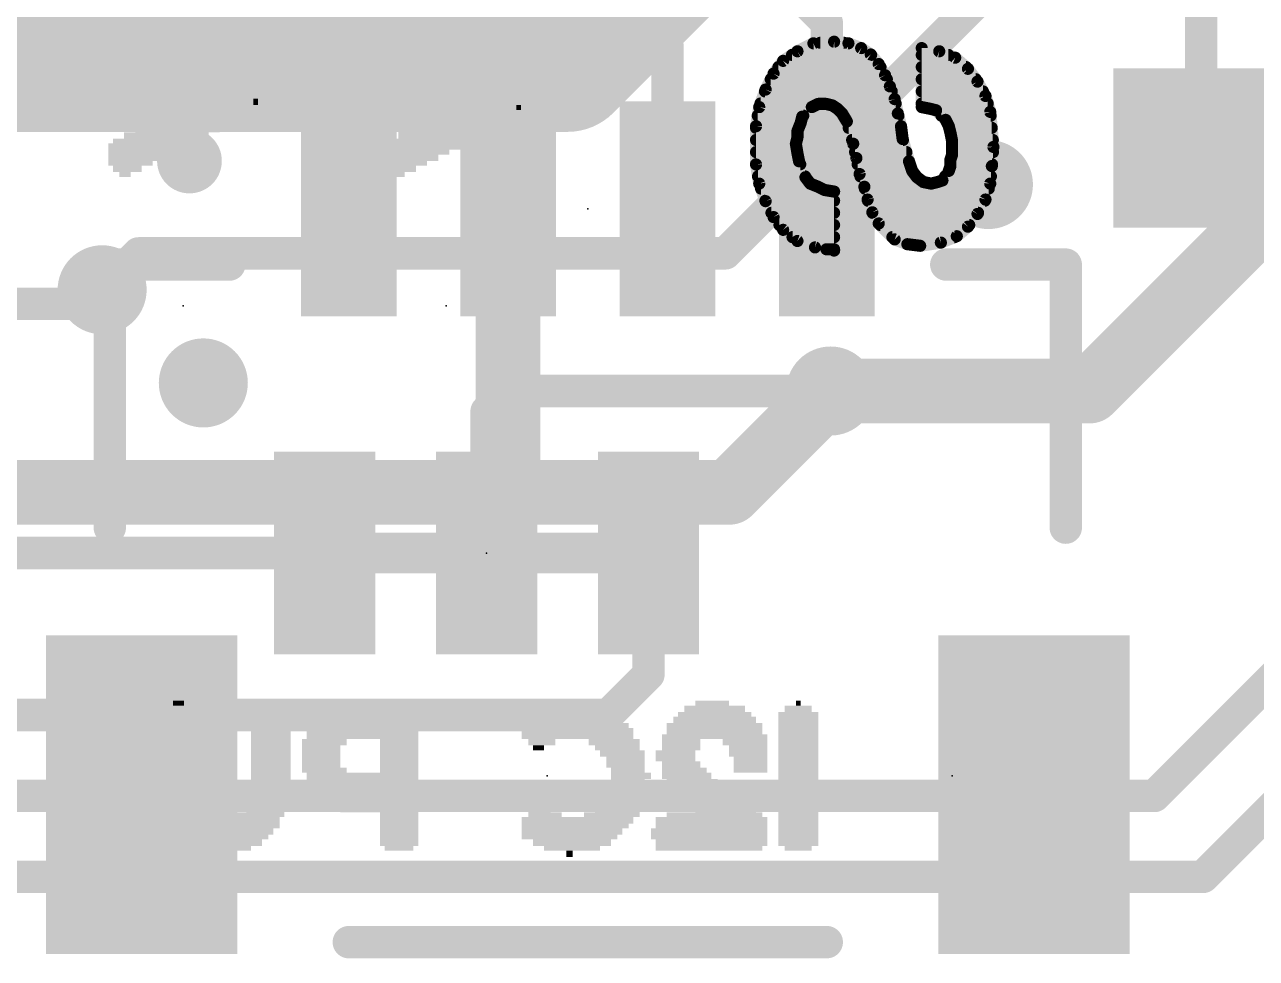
# Model space of a CAD drawing. Extents: x -29.2 to 57.4, y -20 to 37.1.
# Drawn here: x 18.31 to 26.04, y 6.6 to 12.46 of the extents above; entities that cross this region are included whole.
import ezdxf

# ---------------------------------------------------------------- set-up
doc = ezdxf.new("R2010")
doc.units = 0
for name, color, linetype in [('1', 12, 'CONTINUOUS'), ('16', 132, 'CONTINUOUS'), ('18', 110, 'CONTINUOUS'), ('21', 41, 'CONTINUOUS'), ('22', 40, 'CONTINUOUS'), ('23', 53, 'CONTINUOUS'), ('24', 53, 'CONTINUOUS'), ('51', 53, 'CONTINUOUS')]:
    doc.layers.add(name, color=color, linetype=linetype)

# ---------------------------------------------------------------- blocks, each defined once
blk = doc.blocks.new('RECT')
blk.add_solid([(-0.5, -0.5), (0.5, -0.5), (-0.5, 0.5), (0.5, 0.5)])
blk = doc.blocks.new('ROUNDV')
at = {"const_width": 0.5}
blk.add_lwpolyline([(0, -0.25, 1), (0, 0.25, 1), (0, -0.25)], format="xyb", dxfattribs=at)

msp = doc.modelspace()

# ---------------------------------------------------------------- linework, layer by layer
at = {"layer": '1'}
for points, const_width in [([(25.693, 11.684), (25.693, 13.996)], 0.2032), ([(23.344, 12.47), (22.479, 13.335)], 0.2032), ([(22.344, 12.327), (21.971, 12.7)], 0.2032), ([(23.344, 11.303), (23.344, 12.47)], 0.2032), ([(22.344, 11.303), (22.344, 12.327)], 0.2032), ([(21.344, 11.303), (21.344, 9.533)], 0.4064), ([(18.796, 10.795), (18.708, 10.707)], 0.2032), ([(18.708, 10.707), (17.78, 10.707)], 0.2032), ([(23.368, 10.16), (22.733, 9.525)], 0.4064), ([(16.3068, 9.525), (21.336, 9.525)], 0.4064), ([(21.344, 9.533), (21.336, 9.525)], 0.4064), ([(21.336, 9.525), (22.733, 9.525)], 0.4064)]:
    msp.add_lwpolyline(points, dxfattribs=dict(at, const_width=const_width))
for points, const_width in [([(23.3948, 12.47, 1), (23.2932, 12.47)], 0.1016), ([(23.3081, 12.4341, 1), (23.3799, 12.5059)], 0.1016), ([(22.3948, 12.327, 1), (22.2932, 12.327)], 0.1016), ([(22.3081, 12.2911, 1), (22.3799, 12.3629)], 0.1016), ([(25.6422, 11.684, 1), (25.7438, 11.684)], 0.1016), ([(21.4456, 11.303, 1), (21.2424, 11.303)], 0.2032), ([(22.2932, 11.303, 1), (22.3948, 11.303)], 0.1016), ([(23.2932, 11.303, 1), (23.3948, 11.303)], 0.1016), ([(18.8319, 10.7591, 1), (18.7601, 10.8309)], 0.1016), ([(18.6721, 10.7429, 1), (18.7439, 10.6711)], 0.1016), ([(18.708, 10.6562, 1), (18.708, 10.7578)], 0.1016), ([(23.4398, 10.0882, 1), (23.2962, 10.2318)], 0.2032), ([(21.336, 9.6266, 1), (21.336, 9.4234)], 0.2032), ([(21.2642, 9.5968, 1), (21.4078, 9.4532)], 0.2032), ([(21.4158, 9.4612, 1), (21.2722, 9.6048)], 0.2032), ([(21.336, 9.4234, 1), (21.336, 9.6266)], 0.2032), ([(22.6612, 9.5968, 1), (22.8048, 9.4532)], 0.2032), ([(22.733, 9.4234, 1), (22.733, 9.6266)], 0.2032), ([(21.2424, 9.533, 1), (21.4456, 9.533)], 0.2032)]:
    msp.add_lwpolyline(points, format="xyb", dxfattribs=dict(at, const_width=const_width))
at = {"layer": '16'}
for points, const_width in [([(21.717, 12.192), (22.479, 12.954)], 0.8128), ([(24.765, 13.081), (22.7076, 11.0236)], 0.2032), ([(10.033, 12.192), (21.717, 12.192)], 0.8128), ([(26.289, 11.4554), (24.9936, 10.16)], 0.4064), ([(19.0246, 11.0236), (18.796, 10.795)], 0.2032), ([(22.7076, 11.0236), (19.0246, 11.0236)], 0.2032), ([(24.9936, 10.16), (23.368, 10.16)], 0.4064), ([(21.209, 10.033), (21.336, 10.16)], 0.2032), ([(21.336, 10.16), (23.368, 10.16)], 0.2032), ([(21.209, 9.144), (21.209, 10.033)], 0.2032), ([(27.305, 9.525), (25.4, 7.62)], 0.2032), ([(27.7876, 9.1948), (25.7048, 7.112)], 0.2032), ([(17.5514, 9.144), (20.193, 9.144)], 0.2032), ([(21.209, 9.144), (20.193, 9.144)], 0.254), ([(21.209, 9.144), (20.193, 9.144)], 0.254), ([(21.209, 9.144), (20.193, 9.144)], 0.254), ([(21.209, 9.144), (22.225, 9.144)], 0.254), ([(21.209, 9.144), (22.225, 9.144)], 0.254), ([(22.225, 8.382), (22.225, 9.144)], 0.2032), ([(21.971, 8.128), (22.225, 8.382)], 0.2032), ([(16.5862, 8.128), (21.971, 8.128)], 0.2032), ([(25.4, 7.62), (16.256, 7.62)], 0.2032), ([(25.7048, 7.112), (15.875, 7.112)], 0.2032)]:
    msp.add_lwpolyline(points, dxfattribs=dict(at, const_width=const_width))
for points, const_width in [([(21.5733, 12.3357, 1), (21.8607, 12.0483)], 0.4064), ([(21.717, 11.9888, 1), (21.717, 12.3952)], 0.4064), ([(19.0246, 11.0744, 1), (19.0246, 10.9728)], 0.1016), ([(19.0605, 10.9877, 1), (18.9887, 11.0595)], 0.1016), ([(22.6717, 11.0595, 1), (22.7435, 10.9877)], 0.1016), ([(22.7076, 10.9728, 1), (22.7076, 11.0744)], 0.1016), ([(18.7601, 10.8309, 1), (18.8319, 10.7591)], 0.1016), ([(23.368, 10.2616, 1), (23.368, 10.0584)], 0.2032), ([(24.9936, 10.0584, 1), (24.9936, 10.2616)], 0.2032), ([(24.9218, 10.2318, 1), (25.0654, 10.0882)], 0.2032), ([(21.336, 10.2108, 1), (21.336, 10.1092)], 0.1016), ([(21.3719, 10.1241, 1), (21.3001, 10.1959)], 0.1016), ([(23.368, 10.1092, 1), (23.368, 10.2108)], 0.1016), ([(21.2598, 10.033, 1), (21.1582, 10.033)], 0.1016), ([(21.1731, 10.0689, 1), (21.2449, 9.9971)], 0.1016), ([(20.193, 9.2075, 1), (20.193, 9.0805)], 0.127), ([(20.193, 9.2075, 1), (20.193, 9.0805)], 0.127), ([(20.193, 9.2075, 1), (20.193, 9.0805)], 0.127), ([(20.193, 9.0932, 1), (20.193, 9.1948)], 0.1016), ([(21.209, 9.2075, 1), (21.209, 9.0805)], 0.127), ([(21.209, 9.2075, 1), (21.209, 9.0805)], 0.127), ([(21.209, 9.0805, 1), (21.209, 9.2075)], 0.127), ([(21.209, 9.0805, 1), (21.209, 9.2075)], 0.127), ([(21.209, 9.0805, 1), (21.209, 9.2075)], 0.127), ([(22.2758, 9.144, 1), (22.1742, 9.144)], 0.1016), ([(22.225, 9.0805, 1), (22.225, 9.2075)], 0.127), ([(22.225, 9.0805, 1), (22.225, 9.2075)], 0.127), ([(21.1582, 9.144, 1), (21.2598, 9.144)], 0.1016), ([(22.1742, 8.382, 1), (22.2758, 8.382)], 0.1016), ([(22.2609, 8.3461, 1), (22.1891, 8.4179)], 0.1016), ([(21.9351, 8.1639, 1), (22.0069, 8.0921)], 0.1016), ([(21.971, 8.0772, 1), (21.971, 8.1788)], 0.1016), ([(25.3641, 7.6559, 1), (25.4359, 7.5841)], 0.1016), ([(25.4, 7.5692, 1), (25.4, 7.6708)], 0.1016), ([(25.6689, 7.1479, 1), (25.7407, 7.0761)], 0.1016), ([(25.7048, 7.0612, 1), (25.7048, 7.1628)], 0.1016)]:
    msp.add_lwpolyline(points, format="xyb", dxfattribs=dict(at, const_width=const_width))
at = {"layer": '21'}
for points, const_width in [([(19.344, 11.5014, 1), (19.344, 11.7046, 1), (19.344, 11.5014)], 0.2032), ([(18.8948, 10.953, 1), (18.7932, 10.953)], 0.1016), ([(18.844, 11.0038, 1), (18.844, 10.9022)], 0.1016), ([(19.594, 10.9022, 1), (19.594, 11.0038)], 0.1016), ([(24.094, 11.0038, 1), (24.094, 10.9022)], 0.1016), ([(24.8948, 10.953, 1), (24.7932, 10.953)], 0.1016), ([(24.844, 10.9022, 1), (24.844, 11.0038)], 0.1016), ([(18.7932, 9.303, 1), (18.8948, 9.303)], 0.1016), ([(24.7932, 9.303, 1), (24.8948, 9.303)], 0.1016), ([(20.344, 6.7538, 1), (20.344, 6.6522)], 0.1016), ([(23.344, 6.6522, 1), (23.344, 6.7538)], 0.1016)]:
    msp.add_lwpolyline(points, format="xyb", dxfattribs=dict(at, const_width=const_width))
at = {"layer": '21', "const_width": 0.2032}
for points in [[(18.844, 9.303), (18.844, 10.953)], [(18.844, 10.953), (19.594, 10.953)], [(24.094, 10.953), (24.844, 10.953)], [(24.844, 10.953), (24.844, 9.303)], [(20.344, 6.703), (23.344, 6.703)]]:
    msp.add_lwpolyline(points, dxfattribs=at)
at = {"layer": '22', "const_width": 0.0762}
for points in [[(23.26, 12.341), (23.16, 12.291)], [(23.39, 12.351), (23.26, 12.341)], [(23.3042, 12.3444), (23.4494, 12.3444)], [(23.48, 12.341), (23.39, 12.351)], [(23.56, 12.311), (23.48, 12.341)], [(23.16, 12.291), (23.07, 12.231)], [(23.1258, 12.2682), (23.6223, 12.2682)], [(23.62, 12.271), (23.56, 12.311)], [(23.67, 12.211), (23.62, 12.271)], [(24.05, 12.291), (23.94, 12.311)], [(23.94, 12.311), (23.94, 11.941)], [(23.94, 12.2682), (24.107, 12.2682)], [(24.15, 12.251), (24.05, 12.291)], [(23.07, 12.231), (23.01, 12.151)], [(23.0408, 12.192), (23.6809, 12.192)], [(23.71, 12.141), (23.67, 12.211)], [(23.94, 12.192), (24.2174, 12.192)], [(24.23, 12.181), (24.15, 12.251)], [(24.29, 12.101), (24.23, 12.181)], [(23.01, 12.151), (22.96, 12.051)], [(22.9924, 12.1158), (23.7208, 12.1158)], [(23.74, 12.071), (23.71, 12.141)], [(23.94, 12.1158), (24.2789, 12.1158)], [(24.34, 12.011), (24.29, 12.101)], [(22.96, 12.051), (22.92, 11.941)], [(22.9559, 12.0396), (23.7518, 12.0396)], [(23.77, 11.991), (23.74, 12.071)], [(23.94, 12.0396), (24.3241, 12.0396)], [(22.9281, 11.9634), (23.7761, 11.9634)], [(23.25, 11.941), (23.29, 11.961)], [(23.29, 11.961), (23.34, 11.961)], [(23.34, 11.961), (23.38, 11.951)], [(23.38, 11.951), (23.41, 11.931)], [(23.79, 11.901), (23.77, 11.991)], [(23.94, 11.9634), (24.3543, 11.9634)], [(24.37, 11.911), (24.34, 12.011)], [(22.92, 11.941), (22.9, 11.821)], [(22.911, 11.8872), (23.1962, 11.8872)], [(23.18, 11.841), (23.19, 11.881)], [(23.19, 11.881), (23.25, 11.941)], [(23.41, 11.931), (23.44, 11.901)], [(23.44, 11.901), (23.47, 11.851)], [(23.4483, 11.8872), (23.7934, 11.8872)], [(23.81, 11.821), (23.79, 11.901)], [(23.94, 11.941), (23.99, 11.931)], [(23.99, 11.931), (24.03, 11.921)], [(24.03, 11.921), (24.09, 11.861)], [(24.0638, 11.8872), (24.3722, 11.8872)], [(24.39, 11.691), (24.37, 11.911)], [(22.9, 11.821), (22.9, 11.581)], [(22.9, 11.811), (23.168, 11.811)], [(23.16, 11.791), (23.18, 11.841)], [(23.16, 11.751), (23.16, 11.791)], [(23.47, 11.851), (23.51, 11.711)], [(23.4814, 11.811), (23.8113, 11.811)], [(23.82, 11.741), (23.81, 11.821)], [(24.09, 11.861), (24.11, 11.821)], [(24.11, 11.821), (24.12, 11.781)], [(24.1125, 11.811), (24.3791, 11.811)], [(22.9, 11.7348), (23.156, 11.7348)], [(23.15, 11.711), (23.16, 11.751)], [(23.5032, 11.7348), (23.8218, 11.7348)], [(23.86, 11.601), (23.82, 11.741)], [(24.12, 11.781), (24.13, 11.731)], [(24.1292, 11.7348), (24.386, 11.7348)], [(24.13, 11.731), (24.13, 11.641)], [(22.9, 11.6586), (23.1587, 11.6586)], [(23.16, 11.651), (23.15, 11.711)], [(23.17, 11.601), (23.16, 11.651)], [(23.51, 11.711), (23.53, 11.621)], [(23.5216, 11.6586), (23.8435, 11.6586)], [(24.13, 11.641), (24.12, 11.611)], [(24.13, 11.6586), (24.3873, 11.6586)], [(24.38, 11.571), (24.39, 11.691)], [(22.9, 11.5824), (23.1774, 11.5824)], [(22.9, 11.581), (22.92, 11.461)], [(23.21, 11.501), (23.17, 11.601)], [(23.53, 11.621), (23.55, 11.521)], [(23.5377, 11.5824), (23.8662, 11.5824)], [(23.88, 11.541), (23.86, 11.601)], [(24.12, 11.571), (24.11, 11.541)], [(24.12, 11.611), (24.12, 11.571)], [(24.12, 11.5824), (24.381, 11.5824)], [(24.37, 11.461), (24.38, 11.571)], [(22.9125, 11.5062), (23.2079, 11.5062)], [(23.24, 11.461), (23.21, 11.501)], [(23.55, 11.521), (23.58, 11.441)], [(23.5556, 11.5062), (23.9061, 11.5062)], [(23.91, 11.501), (23.88, 11.541)], [(23.95, 11.471), (23.91, 11.501)], [(24.07, 11.481), (24.04, 11.471)], [(24.11, 11.541), (24.07, 11.481)], [(24.0868, 11.5062), (24.3741, 11.5062)], [(22.92, 11.461), (22.96, 11.351)], [(22.9313, 11.43), (23.312, 11.43)], [(23.29, 11.441), (23.24, 11.461)], [(23.33, 11.421), (23.29, 11.441)], [(23.39, 11.411), (23.33, 11.421)], [(23.39, 11.041), (23.39, 11.411)], [(23.58, 11.441), (23.6, 11.361)], [(23.5828, 11.43), (24.3607, 11.43)], [(24, 11.461), (23.95, 11.471)], [(24.04, 11.471), (24, 11.461)], [(24.34, 11.361), (24.37, 11.461)], [(22.959, 11.3538), (23.39, 11.3538)], [(22.96, 11.351), (23.01, 11.251)], [(23.6, 11.361), (23.63, 11.281)], [(23.6027, 11.3538), (24.336, 11.3538)], [(24.29, 11.271), (24.34, 11.361)], [(22.9967, 11.2776), (23.39, 11.2776)], [(23.01, 11.251), (23.07, 11.171)], [(23.63, 11.281), (23.67, 11.211)], [(23.6319, 11.2776), (24.2937, 11.2776)], [(24.23, 11.191), (24.29, 11.271)], [(23.0472, 11.2014), (23.39, 11.2014)], [(23.67, 11.211), (23.77, 11.111)], [(23.6796, 11.2014), (24.2378, 11.2014)], [(24.16, 11.131), (24.23, 11.191)], [(23.07, 11.171), (23.16, 11.101)], [(23.1289, 11.1252), (23.39, 11.1252)], [(23.16, 11.101), (23.27, 11.061)], [(23.7558, 11.1252), (24.1455, 11.1252)], [(23.77, 11.111), (23.85, 11.081)], [(24.06, 11.091), (24.16, 11.131)], [(23.27, 11.061), (23.39, 11.041)], [(23.342, 11.049), (23.39, 11.049)], [(23.85, 11.081), (23.93, 11.071)], [(23.93, 11.071), (24.06, 11.091)]]:
    msp.add_lwpolyline(points, dxfattribs=at)
at = {"layer": '22', "const_width": 0.0381}
for points in [[(23.2585, 12.36, 1), (23.2615, 12.322)], [(23.2685, 12.324, 1), (23.2515, 12.358)], [(23.3042, 12.3635, 1), (23.3042, 12.3254)], [(23.3921, 12.3699, 1), (23.3879, 12.3321)], [(23.3915, 12.332, 1), (23.3885, 12.37)], [(23.4494, 12.3254, 1), (23.4494, 12.3635)], [(23.4867, 12.3588, 1), (23.4733, 12.3232)], [(23.4779, 12.3221, 1), (23.4821, 12.3599)], [(23.1258, 12.2873, 1), (23.1258, 12.2492)], [(23.1515, 12.308, 1), (23.1685, 12.274)], [(23.1706, 12.2751, 1), (23.1494, 12.3069)], [(23.5706, 12.3269, 1), (23.5494, 12.2951)], [(23.5533, 12.2932, 1), (23.5667, 12.3288)], [(23.6346, 12.2832, 1), (23.6054, 12.2588)], [(23.6094, 12.2551, 1), (23.6306, 12.2869)], [(23.6223, 12.2492, 1), (23.6223, 12.2873)], [(23.9434, 12.3297, 1), (23.9366, 12.2923)], [(23.9591, 12.311, 1), (23.921, 12.311)], [(23.94, 12.2873, 1), (23.94, 12.2492)], [(24.0571, 12.3087, 1), (24.0429, 12.2733)], [(24.0466, 12.2723, 1), (24.0534, 12.3097)], [(24.107, 12.2492, 1), (24.107, 12.2873)], [(23.0408, 12.2111, 1), (23.0408, 12.173)], [(23.0594, 12.2469, 1), (23.0806, 12.2151)], [(23.0852, 12.2196, 1), (23.0548, 12.2424)], [(23.6865, 12.2205, 1), (23.6535, 12.2015)], [(23.6554, 12.1988, 1), (23.6846, 12.2232)], [(23.6809, 12.173, 1), (23.6809, 12.2111)], [(23.94, 12.2111, 1), (23.94, 12.173)], [(24.1625, 12.2653, 1), (24.1375, 12.2367)], [(24.1429, 12.2333, 1), (24.1571, 12.2687)], [(24.2452, 12.1924, 1), (24.2148, 12.1696)], [(24.2174, 12.173, 1), (24.2174, 12.2111)], [(22.9924, 12.1349, 1), (22.9924, 12.0968)], [(22.9948, 12.1624, 1), (23.0252, 12.1396)], [(23.027, 12.1425, 1), (22.993, 12.1595)], [(23.7275, 12.1485, 1), (23.6925, 12.1335)], [(23.6935, 12.1315, 1), (23.7265, 12.1505)], [(23.7208, 12.0968, 1), (23.7208, 12.1349)], [(23.94, 12.1349, 1), (23.94, 12.0968)], [(24.2175, 12.1667, 1), (24.2425, 12.1953)], [(24.3067, 12.1103, 1), (24.2733, 12.0917)], [(24.2789, 12.0968, 1), (24.2789, 12.1349)], [(22.9559, 12.0587, 1), (22.9559, 12.0206)], [(22.943, 12.0595, 1), (22.977, 12.0425)], [(22.9779, 12.0445, 1), (22.9421, 12.0575)], [(23.7578, 12.0777, 1), (23.7222, 12.0643)], [(23.7225, 12.0635, 1), (23.7575, 12.0785)], [(23.7518, 12.0206, 1), (23.7518, 12.0587)], [(23.94, 12.0587, 1), (23.94, 12.0206)], [(24.2748, 12.0896, 1), (24.3052, 12.1124)], [(24.3241, 12.0206, 1), (24.3241, 12.0587)], [(22.9281, 11.9825, 1), (22.9281, 11.9444)], [(23.29, 11.9801, 1), (23.29, 11.942)], [(23.2985, 11.944, 1), (23.2815, 11.978)], [(23.3446, 11.9795, 1), (23.3354, 11.9425)], [(23.34, 11.942, 1), (23.34, 11.9801)], [(23.3906, 11.9669, 1), (23.3694, 11.9351)], [(23.3754, 11.9325, 1), (23.3846, 11.9695)], [(23.7886, 11.9951, 1), (23.7514, 11.9869)], [(23.7522, 11.9843, 1), (23.7878, 11.9977)], [(23.7761, 11.9444, 1), (23.7761, 11.9825)], [(23.94, 11.9825, 1), (23.94, 11.9444)], [(24.3582, 12.0165, 1), (24.3218, 12.0055)], [(24.3233, 12.0017, 1), (24.3567, 12.0203)], [(24.3543, 11.9444, 1), (24.3543, 11.9825)], [(22.911, 11.9063, 1), (22.911, 11.8681)], [(22.9021, 11.9475, 1), (22.9379, 11.9345)], [(22.9388, 11.9379, 1), (22.9012, 11.9441)], [(23.1765, 11.8945, 1), (23.2035, 11.8675)], [(23.2085, 11.8764, 1), (23.1715, 11.8856)], [(23.1962, 11.8681, 1), (23.1962, 11.9063)], [(23.2415, 11.958, 1), (23.2585, 11.924)], [(23.2635, 11.9275, 1), (23.2365, 11.9545)], [(23.4235, 11.9445, 1), (23.3965, 11.9175)], [(23.3994, 11.9151, 1), (23.4206, 11.9469)], [(23.4563, 11.9108, 1), (23.4237, 11.8912)], [(23.4265, 11.8875, 1), (23.4535, 11.9145)], [(23.4483, 11.9063, 1), (23.4483, 11.8681)], [(23.8085, 11.9056, 1), (23.7715, 11.8964)], [(23.7714, 11.8969, 1), (23.8086, 11.9051)], [(23.7934, 11.8681, 1), (23.7934, 11.9063)], [(23.9437, 11.9597, 1), (23.9363, 11.9223)], [(23.921, 11.941, 1), (23.9591, 11.941)], [(23.9946, 11.9495, 1), (23.9854, 11.9125)], [(23.9863, 11.9123, 1), (23.9937, 11.9497)], [(24.0435, 11.9345, 1), (24.0165, 11.9075)], [(24.0254, 11.9025, 1), (24.0346, 11.9395)], [(24.0638, 11.9063, 1), (24.0638, 11.8681)], [(24.389, 11.9127, 1), (24.351, 11.9093)], [(24.3518, 11.9055, 1), (24.3882, 11.9165)], [(24.3722, 11.8681, 1), (24.3722, 11.9063)], [(22.9, 11.83, 1), (22.9, 11.7919)], [(22.8812, 11.8241, 1), (22.9188, 11.8179)], [(22.9191, 11.821, 1), (22.881, 11.821)], [(23.1791, 11.791, 1), (23.141, 11.791)], [(23.1615, 11.8456, 1), (23.1985, 11.8364)], [(23.1977, 11.8339, 1), (23.1623, 11.8481)], [(23.168, 11.7919, 1), (23.168, 11.83)], [(23.4883, 11.8562, 1), (23.4517, 11.8458)], [(23.4537, 11.8412, 1), (23.4863, 11.8608)], [(23.4814, 11.83, 1), (23.4814, 11.7919)], [(23.8289, 11.8234, 1), (23.7911, 11.8186)], [(23.7915, 11.8164, 1), (23.8285, 11.8256)], [(23.8113, 11.7919, 1), (23.8113, 11.83)], [(24.107, 11.8695, 1), (24.073, 11.8525)], [(24.0765, 11.8475, 1), (24.1035, 11.8745)], [(24.1285, 11.8256, 1), (24.0915, 11.8164)], [(24.093, 11.8125, 1), (24.127, 11.8295)], [(24.1125, 11.83, 1), (24.1125, 11.7919)], [(24.3791, 11.7919, 1), (24.3791, 11.83)], [(22.9, 11.7538, 1), (22.9, 11.7157)], [(23.1423, 11.7981, 1), (23.1777, 11.7839)], [(23.141, 11.751, 1), (23.1791, 11.751)], [(23.1785, 11.7464, 1), (23.1415, 11.7556)], [(23.156, 11.7157, 1), (23.156, 11.7538)], [(23.5032, 11.7538, 1), (23.5032, 11.7157)], [(23.8383, 11.7462, 1), (23.8017, 11.7358)], [(23.8011, 11.7386, 1), (23.8389, 11.7434)], [(23.8218, 11.7157, 1), (23.8218, 11.7538)], [(24.1387, 11.7847, 1), (24.1013, 11.7773)], [(24.1015, 11.7764, 1), (24.1385, 11.7856)], [(24.1292, 11.7538, 1), (24.1292, 11.7157)], [(24.1491, 11.731, 1), (24.111, 11.731)], [(24.1113, 11.7273, 1), (24.1487, 11.7347)], [(24.386, 11.7157, 1), (24.386, 11.7538)], [(22.9, 11.6776, 1), (22.9, 11.6395)], [(23.1688, 11.7141, 1), (23.1312, 11.7079)], [(23.1315, 11.7156, 1), (23.1685, 11.7064)], [(23.1787, 11.6547, 1), (23.1413, 11.6473)], [(23.1587, 11.6395, 1), (23.1587, 11.6776)], [(23.5286, 11.7151, 1), (23.4914, 11.7069)], [(23.4917, 11.7058, 1), (23.5283, 11.7162)], [(23.5216, 11.6776, 1), (23.5216, 11.6395)], [(23.8435, 11.6395, 1), (23.8435, 11.6776)], [(24.13, 11.6776, 1), (24.13, 11.6395)], [(24.1481, 11.635, 1), (24.1119, 11.647)], [(24.371, 11.6893, 1), (24.409, 11.6927)], [(24.409, 11.6894, 1), (24.371, 11.6926)], [(24.3873, 11.6395, 1), (24.3873, 11.6776)], [(22.9, 11.6014, 1), (22.9, 11.5633)], [(22.9188, 11.5841, 1), (22.8812, 11.5779)], [(22.881, 11.581, 1), (22.9191, 11.581)], [(23.1412, 11.6479, 1), (23.1788, 11.6541)], [(23.1877, 11.6081, 1), (23.1523, 11.5939)], [(23.1513, 11.5973, 1), (23.1887, 11.6047)], [(23.1774, 11.5633, 1), (23.1774, 11.6014)], [(23.5487, 11.6247, 1), (23.5113, 11.6173)], [(23.5114, 11.6169, 1), (23.5486, 11.6251)], [(23.5377, 11.6014, 1), (23.5377, 11.5633)], [(23.8781, 11.607, 1), (23.8419, 11.595)], [(23.8417, 11.5958, 1), (23.8783, 11.6062)], [(23.8662, 11.5633, 1), (23.8662, 11.6014)], [(24.1391, 11.611, 1), (24.101, 11.611)], [(24.1019, 11.617, 1), (24.1381, 11.605)], [(24.12, 11.6014, 1), (24.12, 11.5633)], [(24.1381, 11.565, 1), (24.1019, 11.577)], [(24.111, 11.641, 1), (24.1491, 11.641)], [(24.399, 11.5693, 1), (24.361, 11.5727)], [(24.381, 11.5633, 1), (24.381, 11.6014)], [(22.9125, 11.5252, 1), (22.9125, 11.4871)], [(23.2252, 11.5124, 1), (23.1948, 11.4896)], [(23.1923, 11.4939, 1), (23.2277, 11.5081)], [(23.2079, 11.4871, 1), (23.2079, 11.5252)], [(23.5678, 11.5277, 1), (23.5322, 11.5143)], [(23.5313, 11.5173, 1), (23.5687, 11.5247)], [(23.5556, 11.5252, 1), (23.5556, 11.4871)], [(23.8952, 11.5524, 1), (23.8648, 11.5296)], [(23.8619, 11.535, 1), (23.8981, 11.547)], [(23.9214, 11.5162, 1), (23.8986, 11.4858)], [(23.8948, 11.4896, 1), (23.9252, 11.5124)], [(23.9061, 11.4871, 1), (23.9061, 11.5252)], [(24.076, 11.4629, 1), (24.064, 11.4991)], [(24.0868, 11.5252, 1), (24.0868, 11.4871)], [(24.0919, 11.547, 1), (24.1281, 11.535)], [(24.1259, 11.5304, 1), (24.0941, 11.5516)], [(24.101, 11.571, 1), (24.1391, 11.571)], [(24.361, 11.5726, 1), (24.399, 11.5694)], [(24.3741, 11.4871, 1), (24.3741, 11.5252)], [(22.9379, 11.4675, 1), (22.9021, 11.4545)], [(22.9012, 11.4579, 1), (22.9388, 11.4641)], [(22.9313, 11.449, 1), (22.9313, 11.4109)], [(23.2471, 11.4787, 1), (23.2329, 11.4433)], [(23.2248, 11.4496, 1), (23.2552, 11.4724)], [(23.2985, 11.458, 1), (23.2815, 11.424)], [(23.2829, 11.4233, 1), (23.2971, 11.4587)], [(23.3331, 11.4398, 1), (23.3269, 11.4022)], [(23.312, 11.4109, 1), (23.312, 11.449)], [(23.3215, 11.404, 1), (23.3385, 11.438)], [(23.4091, 11.411, 1), (23.371, 11.411)], [(23.3869, 11.3922, 1), (23.3931, 11.4298)], [(23.5985, 11.4456, 1), (23.5615, 11.4364)], [(23.5622, 11.4343, 1), (23.5978, 11.4477)], [(23.5828, 11.449, 1), (23.5828, 11.4109)], [(23.9537, 11.4897, 1), (23.9463, 11.4523)], [(23.9386, 11.4558, 1), (23.9614, 11.4862)], [(23.9954, 11.4795, 1), (24.0046, 11.4425)], [(23.9963, 11.4423, 1), (24.0037, 11.4797)], [(24.034, 11.4891, 1), (24.046, 11.4529)], [(24.0446, 11.4525, 1), (24.0354, 11.4895)], [(24.0541, 11.4916, 1), (24.0859, 11.4704)], [(24.351, 11.4627, 1), (24.389, 11.4593)], [(24.3882, 11.4555, 1), (24.3518, 11.4665)], [(24.3607, 11.4109, 1), (24.3607, 11.449)], [(22.959, 11.3728, 1), (22.959, 11.3347)], [(22.977, 11.3595, 1), (22.943, 11.3425)], [(22.9421, 11.3445, 1), (22.9779, 11.3575)], [(23.39, 11.3347, 1), (23.39, 11.3728)], [(23.6178, 11.3677, 1), (23.5822, 11.3543)], [(23.5815, 11.3564, 1), (23.6185, 11.3656)], [(23.6027, 11.3728, 1), (23.6027, 11.3347)], [(24.3218, 11.3665, 1), (24.3582, 11.3555)], [(24.3567, 11.3517, 1), (24.3233, 11.3703)], [(24.336, 11.3347, 1), (24.336, 11.3728)], [(22.9967, 11.2967, 1), (22.9967, 11.2586)], [(23.0252, 11.2624, 1), (22.9948, 11.2396)], [(23.39, 11.2586, 1), (23.39, 11.2967)], [(23.6465, 11.2905, 1), (23.6135, 11.2715)], [(23.6122, 11.2743, 1), (23.6478, 11.2877)], [(23.6319, 11.2967, 1), (23.6319, 11.2586)], [(24.2733, 11.2803, 1), (24.3067, 11.2617)], [(24.3052, 11.2596, 1), (24.2748, 11.2824)], [(24.2937, 11.2586, 1), (24.2937, 11.2967)], [(22.993, 11.2425, 1), (23.027, 11.2595)], [(23.0472, 11.2205, 1), (23.0472, 11.1824)], [(23.39, 11.1824, 1), (23.39, 11.2205)], [(23.6835, 11.2245, 1), (23.6565, 11.1975)], [(23.6535, 11.2015, 1), (23.6865, 11.2205)], [(23.6796, 11.2205, 1), (23.6796, 11.1824)], [(24.2148, 11.2024, 1), (24.2452, 11.1796)], [(24.2424, 11.1765, 1), (24.2176, 11.2055)], [(24.2378, 11.1824, 1), (24.2378, 11.2205)], [(23.0817, 11.186, 1), (23.0583, 11.156)], [(23.0548, 11.1596, 1), (23.0852, 11.1824)], [(23.1289, 11.1443, 1), (23.1289, 11.1062)], [(23.1665, 11.1189, 1), (23.1535, 11.0831)], [(23.1483, 11.086, 1), (23.1717, 11.116)], [(23.39, 11.1062, 1), (23.39, 11.1443)], [(23.7558, 11.1443, 1), (23.7558, 11.1062)], [(23.7767, 11.1288, 1), (23.7633, 11.0932)], [(23.7565, 11.0975, 1), (23.7835, 11.1245)], [(24.1476, 11.1455, 1), (24.1724, 11.1165)], [(24.1455, 11.1062, 1), (24.1455, 11.1443)], [(24.1671, 11.1133, 1), (24.1529, 11.1487)], [(23.2731, 11.0798, 1), (23.2669, 11.0422)], [(23.2635, 11.0431, 1), (23.2765, 11.0789)], [(23.342, 11.0681, 1), (23.342, 11.03)], [(23.371, 11.041, 1), (23.4091, 11.041)], [(23.3869, 11.0222, 1), (23.3931, 11.0598)], [(23.39, 11.03, 1), (23.39, 11.0681)], [(23.8524, 11.0999, 1), (23.8476, 11.0621)], [(23.8433, 11.0632, 1), (23.8567, 11.0988)], [(23.9271, 11.0898, 1), (23.9329, 11.0522)], [(23.9276, 11.0521, 1), (23.9324, 11.0899)], [(24.0529, 11.1087, 1), (24.0671, 11.0733)], [(24.0629, 11.0722, 1), (24.0571, 11.1098)]]:
    msp.add_lwpolyline(points, format="xyb", dxfattribs=at)
at = {"layer": '23'}
msp.add_point((21.844, 11.303), dxfattribs=at)
at = {"layer": '24'}
for p in [(19.304, 10.6934), (20.955, 10.6934), (21.209, 9.144), (21.59, 7.747), (24.13, 7.747)]:
    msp.add_point(p, dxfattribs=at)

# ---------------------------------------------------------------- block references
at = {"layer": '1', "xscale": 1.1, "rotation": 180}
msp.add_blockref('RECT', (25.693, 11.684), dxfattribs=at)
at = {"layer": '1'}
for p, xscale, yscale in [((20.344, 11.303), 0.6, 1.35), ((21.344, 11.303), 0.6, 1.35), ((22.344, 11.303), 0.6, 1.35), ((23.344, 11.303), 0.6, 1.35), ((19.044, 7.628), 1.2, 2), ((24.644, 7.628), 1.2, 2)]:
    msp.add_blockref('RECT', p, dxfattribs=dict(at, xscale=xscale, yscale=yscale))
at = {"layer": '16', "xscale": 0.635, "yscale": 1.27}
for p in [(20.193, 9.144), (21.209, 9.144), (22.225, 9.144)]:
    msp.add_blockref('RECT', p, dxfattribs=at)
at = {"layer": '18', "xscale": 0.5588, "yscale": 0.5588}
for p in [(24.3586, 11.4554), (24.3586, 11.4554), (18.796, 10.795), (18.796, 10.795), (19.431, 10.2108), (19.431, 10.2108), (23.368, 10.16), (23.368, 10.16)]:
    msp.add_blockref('ROUNDV', p, dxfattribs=at)
at = {"layer": '22'}
for p, xscale, yscale, rotation in [((18.849, 12.3034), 0.14, 0.03, 90), ((18.884, 12.3234), 0.24, 0.04, 90), ((18.919, 12.3234), 0.24, 0.03, 90), ((18.954, 12.3034), 0.28, 0.04, 90), ((18.989, 12.2884), 0.25, 0.03, 90), ((19.024, 11.9734), 0.88, 0.04, 90), ((19.059, 11.9734), 0.8, 0.03, 90), ((19.094, 11.9734), 0.8, 0.04, 90), ((20.5, 12.2884), 0.17, 0.03, 90), ((20.535, 12.3084), 0.21, 0.04, 90), ((20.57, 12.2884), 0.25, 0.03, 90), ((20.605, 12.2884), 0.25, 0.04, 90), ((20.64, 12.2734), 0.28, 0.03, 90), ((20.675, 11.9384), 0.87, 0.04, 90), ((20.71, 11.9534), 0.84, 0.03, 90), ((19.129, 11.9734), 0.74, 0.03, 90), ((19.164, 11.9734), 0.74, 0.04, 90), ((19.199, 11.9734), 0.66, 0.03, 90), ((19.234, 12.1834), 0.24, 0.04, 90), ((20.745, 11.9384), 0.81, 0.04, 90), ((20.78, 11.9584), 0.77, 0.03, 90), ((20.815, 11.9384), 0.73, 0.04, 90), ((20.85, 11.9534), 0.7, 0.03, 90), ((19.269, 12.1484), 0.25, 0.03, 90), ((19.304, 12.1484), 0.25, 0.04, 90), ((19.339, 12.1334), 0.28, 0.03, 90), ((19.374, 11.9734), 0.52, 0.04, 90), ((19.409, 11.9884), 0.49, 0.03, 90), ((20.885, 12.1484), 0.25, 0.04, 90), ((20.92, 12.1334), 0.28, 0.03, 90), ((20.955, 12.1134), 0.24, 0.04, 90), ((20.99, 12.0934), 0.28, 0.03, 90), ((19.444, 11.9734), 0.46, 0.04, 90), ((19.479, 11.9934), 0.42, 0.03, 90), ((19.514, 11.9734), 0.38, 0.04, 90), ((19.549, 11.9884), 0.35, 0.03, 90), ((21.025, 11.9384), 0.53, 0.04, 90), ((21.06, 11.9584), 0.49, 0.03, 90), ((21.095, 11.9384), 0.45, 0.04, 90), ((21.13, 11.9534), 0.42, 0.03, 90), ((19.584, 11.9734), 0.32, 0.04, 90), ((19.619, 11.9934), 0.28, 0.03, 90), ((19.654, 11.9734), 0.24, 0.04, 90), ((19.689, 11.9884), 0.21, 0.03, 90), ((19.724, 11.9734), 0.18, 0.04, 90), ((21.165, 11.9384), 0.39, 0.04, 90), ((21.2, 11.9584), 0.35, 0.03, 90), ((21.235, 11.9384), 0.31, 0.04, 90), ((21.27, 11.9534), 0.28, 0.03, 90), ((21.305, 11.9384), 0.25, 0.04, 90), ((21.34, 11.9584), 0.21, 0.03, 90), ((19.759, 11.9734), 0.04, 0.03, 90), ((21.375, 11.9384), 0.17, 0.04, 90), ((19.234, 11.7834), 0.28, 0.04, 90), ((19.269, 11.7984), 0.25, 0.03, 90), ((19.304, 11.8134), 0.28, 0.04, 90), ((19.339, 11.8334), 0.24, 0.03, 90), ((20.955, 11.7834), 0.28, 0.04, 90), ((20.99, 11.7984), 0.25, 0.03, 90), ((21.41, 11.9384), 0.03, 0.03, 90), ((20.885, 11.7434), 0.28, 0.04, 90), ((20.92, 11.7634), 0.24, 0.03, 90), ((18.954, 11.6434), 0.28, 0.04, 90), ((18.989, 11.6584), 0.25, 0.03, 90), ((18.849, 11.6434), 0.14, 0.03, 90), ((18.884, 11.6384), 0.21, 0.04, 90), ((18.919, 11.6234), 0.24, 0.03, 90), ((20.5, 11.6034), 0.14, 0.03, 90), ((20.535, 11.6084), 0.21, 0.04, 90), ((20.57, 11.5884), 0.25, 0.03, 90), ((20.605, 11.6234), 0.24, 0.04, 90), ((20.64, 11.6234), 0.24, 0.03, 90), ((19.275, 8.202), 0.07, 0.03, 180), ((19.855, 8.202), 0.11, 0.03, 180), ((20.52, 8.202), 0.32, 0.03, 180), ((21.73, 8.202), 0.18, 0.03, 180), ((22.625, 8.202), 0.21, 0.03, 180), ((23.165, 8.202), 0.03, 0.03, 180), ((19.26, 8.132), 0.24, 0.03, 180), ((19.275, 8.167), 0.21, 0.04, 180), ((19.855, 8.132), 0.25, 0.03, 180), ((19.855, 8.167), 0.17, 0.04, 180), ((20.485, 8.132), 0.59, 0.03, 180), ((20.505, 8.167), 0.49, 0.04, 180), ((21.73, 8.132), 0.52, 0.03, 180), ((21.73, 8.167), 0.38, 0.04, 180), ((22.64, 8.132), 0.46, 0.03, 180), ((22.64, 8.167), 0.38, 0.04, 180), ((23.165, 8.132), 0.25, 0.03, 180), ((23.165, 8.167), 0.17, 0.04, 180), ((19.26, 8.097), 0.24, 0.04, 180), ((19.26, 8.062), 0.24, 0.03, 180), ((19.26, 8.027), 0.24, 0.04, 180), ((19.855, 8.097), 0.25, 0.04, 180), ((19.855, 8.062), 0.25, 0.03, 180), ((19.855, 8.027), 0.25, 0.04, 180), ((20.43, 8.027), 0.7, 0.04, 180), ((20.45, 8.062), 0.66, 0.03, 180), ((20.465, 8.097), 0.63, 0.04, 180), ((21.745, 8.097), 0.63, 0.04, 180), ((21.765, 8.062), 0.67, 0.03, 180), ((21.78, 8.027), 0.7, 0.04, 180), ((22.64, 8.062), 0.6, 0.03, 180), ((22.64, 8.027), 0.6, 0.04, 180), ((22.64, 8.097), 0.52, 0.04, 180), ((23.165, 8.097), 0.25, 0.04, 180), ((23.165, 8.062), 0.25, 0.03, 180), ((23.165, 8.027), 0.25, 0.04, 180), ((19.26, 7.992), 0.24, 0.03, 180), ((19.26, 7.957), 0.24, 0.04, 180), ((19.855, 7.992), 0.25, 0.03, 180), ((19.855, 7.957), 0.25, 0.04, 180), ((20.19, 7.957), 0.28, 0.04, 180), ((20.43, 7.992), 0.7, 0.03, 180), ((20.66, 7.957), 0.24, 0.04, 180), ((21.78, 7.992), 0.7, 0.03, 180), ((21.555, 7.957), 0.17, 0.04, 180), ((22.01, 7.957), 0.32, 0.04, 180), ((22.64, 7.992), 0.66, 0.03, 180), ((22.43, 7.957), 0.24, 0.04, 180), ((22.83, 7.957), 0.28, 0.04, 180), ((23.165, 7.992), 0.25, 0.03, 180), ((23.165, 7.957), 0.25, 0.04, 180), ((19.26, 7.922), 0.24, 0.03, 180), ((19.26, 7.887), 0.24, 0.04, 180), ((19.855, 7.922), 0.25, 0.03, 180), ((19.855, 7.887), 0.25, 0.04, 180), ((20.17, 7.922), 0.24, 0.03, 180), ((20.17, 7.887), 0.24, 0.04, 180), ((20.66, 7.922), 0.24, 0.03, 180), ((20.66, 7.887), 0.24, 0.04, 180), ((21.535, 7.922), 0.07, 0.03, 180), ((22.03, 7.922), 0.28, 0.03, 180), ((22.06, 7.887), 0.28, 0.04, 180), ((22.395, 7.887), 0.25, 0.04, 180), ((22.43, 7.922), 0.24, 0.03, 180), ((22.85, 7.922), 0.24, 0.03, 180), ((22.85, 7.887), 0.24, 0.04, 180), ((23.165, 7.922), 0.25, 0.03, 180), ((23.165, 7.887), 0.25, 0.04, 180), ((19.26, 7.852), 0.24, 0.03, 180), ((19.26, 7.817), 0.24, 0.04, 180), ((19.855, 7.852), 0.25, 0.03, 180), ((19.855, 7.817), 0.25, 0.04, 180), ((20.17, 7.852), 0.24, 0.03, 180), ((20.17, 7.817), 0.24, 0.04, 180), ((20.66, 7.852), 0.24, 0.03, 180), ((20.66, 7.817), 0.24, 0.04, 180), ((22.08, 7.852), 0.24, 0.03, 180), ((22.08, 7.817), 0.24, 0.04, 180), ((22.395, 7.852), 0.25, 0.03, 180), ((22.43, 7.817), 0.24, 0.04, 180), ((22.865, 7.852), 0.21, 0.03, 180), ((22.865, 7.817), 0.21, 0.04, 180), ((23.165, 7.852), 0.25, 0.03, 180), ((23.165, 7.817), 0.25, 0.04, 180), ((19.26, 7.782), 0.24, 0.03, 180), ((19.26, 7.747), 0.24, 0.04, 180), ((19.855, 7.782), 0.25, 0.03, 180), ((19.855, 7.747), 0.25, 0.04, 180), ((20.19, 7.782), 0.28, 0.03, 180), ((20.43, 7.747), 0.7, 0.04, 180), ((20.66, 7.782), 0.24, 0.03, 180), ((22.095, 7.782), 0.21, 0.03, 180), ((22.115, 7.747), 0.25, 0.04, 180), ((22.45, 7.782), 0.28, 0.03, 180), ((22.465, 7.747), 0.31, 0.04, 180), ((22.865, 7.782), 0.21, 0.03, 180), ((23.165, 7.782), 0.25, 0.03, 180), ((23.165, 7.747), 0.25, 0.04, 180), ((19.26, 7.712), 0.24, 0.03, 180), ((19.26, 7.677), 0.24, 0.04, 180), ((19.26, 7.642), 0.24, 0.03, 180), ((19.855, 7.712), 0.25, 0.03, 180), ((19.855, 7.677), 0.25, 0.04, 180), ((19.855, 7.642), 0.25, 0.03, 180), ((20.43, 7.712), 0.7, 0.03, 180), ((20.43, 7.677), 0.7, 0.04, 180), ((20.45, 7.642), 0.66, 0.03, 180), ((22.08, 7.642), 0.24, 0.03, 180), ((22.095, 7.712), 0.21, 0.03, 180), ((22.095, 7.677), 0.21, 0.04, 180), ((22.5, 7.712), 0.32, 0.03, 180), ((22.535, 7.677), 0.39, 0.04, 180), ((22.57, 7.642), 0.38, 0.03, 180), ((23.165, 7.712), 0.25, 0.03, 180), ((23.165, 7.677), 0.25, 0.04, 180), ((23.165, 7.642), 0.25, 0.03, 180), ((19.295, 7.607), 0.25, 0.04, 180), ((19.295, 7.572), 0.25, 0.03, 180), ((19.82, 7.572), 0.24, 0.03, 180), ((19.855, 7.607), 0.25, 0.04, 180), ((20.465, 7.607), 0.63, 0.04, 180), ((20.5, 7.572), 0.56, 0.03, 180), ((22.06, 7.572), 0.28, 0.03, 180), ((22.08, 7.607), 0.24, 0.04, 180), ((22.62, 7.607), 0.42, 0.04, 180), ((22.66, 7.572), 0.42, 0.03, 180), ((23.165, 7.607), 0.25, 0.04, 180), ((23.165, 7.572), 0.25, 0.03, 180), ((19.31, 7.537), 0.28, 0.04, 180), ((19.35, 7.502), 0.28, 0.03, 180), ((19.785, 7.502), 0.31, 0.03, 180), ((19.82, 7.537), 0.24, 0.04, 180), ((20.535, 7.537), 0.49, 0.04, 180), ((20.66, 7.502), 0.24, 0.03, 180), ((21.54, 7.537), 0.14, 0.04, 180), ((21.575, 7.502), 0.21, 0.03, 180), ((21.995, 7.502), 0.35, 0.03, 180), ((22.03, 7.537), 0.28, 0.04, 180), ((22.64, 7.502), 0.6, 0.03, 180), ((22.71, 7.537), 0.38, 0.04, 180), ((23.165, 7.537), 0.25, 0.04, 180), ((23.165, 7.502), 0.25, 0.03, 180), ((19.56, 7.467), 0.7, 0.04, 180), ((19.575, 7.432), 0.67, 0.03, 180), ((20.66, 7.467), 0.24, 0.04, 180), ((20.66, 7.432), 0.24, 0.03, 180), ((21.78, 7.467), 0.7, 0.04, 180), ((21.765, 7.432), 0.67, 0.03, 180), ((22.62, 7.467), 0.7, 0.04, 180), ((22.62, 7.432), 0.7, 0.03, 180), ((23.165, 7.467), 0.25, 0.04, 180), ((23.165, 7.432), 0.25, 0.03, 180), ((19.555, 7.397), 0.63, 0.04, 180), ((19.56, 7.362), 0.56, 0.03, 180), ((19.575, 7.327), 0.45, 0.04, 180), ((20.66, 7.397), 0.24, 0.04, 180), ((20.66, 7.362), 0.24, 0.03, 180), ((20.66, 7.327), 0.24, 0.04, 180), ((21.745, 7.397), 0.63, 0.04, 180), ((21.73, 7.362), 0.6, 0.03, 180), ((21.745, 7.327), 0.49, 0.04, 180), ((22.605, 7.397), 0.73, 0.04, 180), ((22.605, 7.362), 0.73, 0.03, 180), ((22.62, 7.327), 0.7, 0.04, 180), ((23.165, 7.397), 0.25, 0.04, 180), ((23.165, 7.362), 0.25, 0.03, 180), ((23.165, 7.327), 0.25, 0.04, 180), ((19.555, 7.292), 0.35, 0.03, 180), ((19.575, 7.257), 0.11, 0.04, 180), ((20.66, 7.292), 0.18, 0.03, 180), ((21.745, 7.292), 0.35, 0.03, 180), ((21.73, 7.257), 0.04, 0.04, 180), ((22.605, 7.292), 0.67, 0.03, 180), ((23.165, 7.292), 0.17, 0.03, 180)]:
    msp.add_blockref('RECT', p, dxfattribs=dict(at, xscale=xscale, yscale=yscale, rotation=rotation))
at = {"layer": '51', "xscale": 0.5001, "yscale": 0.95, "rotation": 180}
msp.add_blockref('RECT', (25.9627, 11.6789), dxfattribs=at)

doc.saveas('drawing.dxf')
